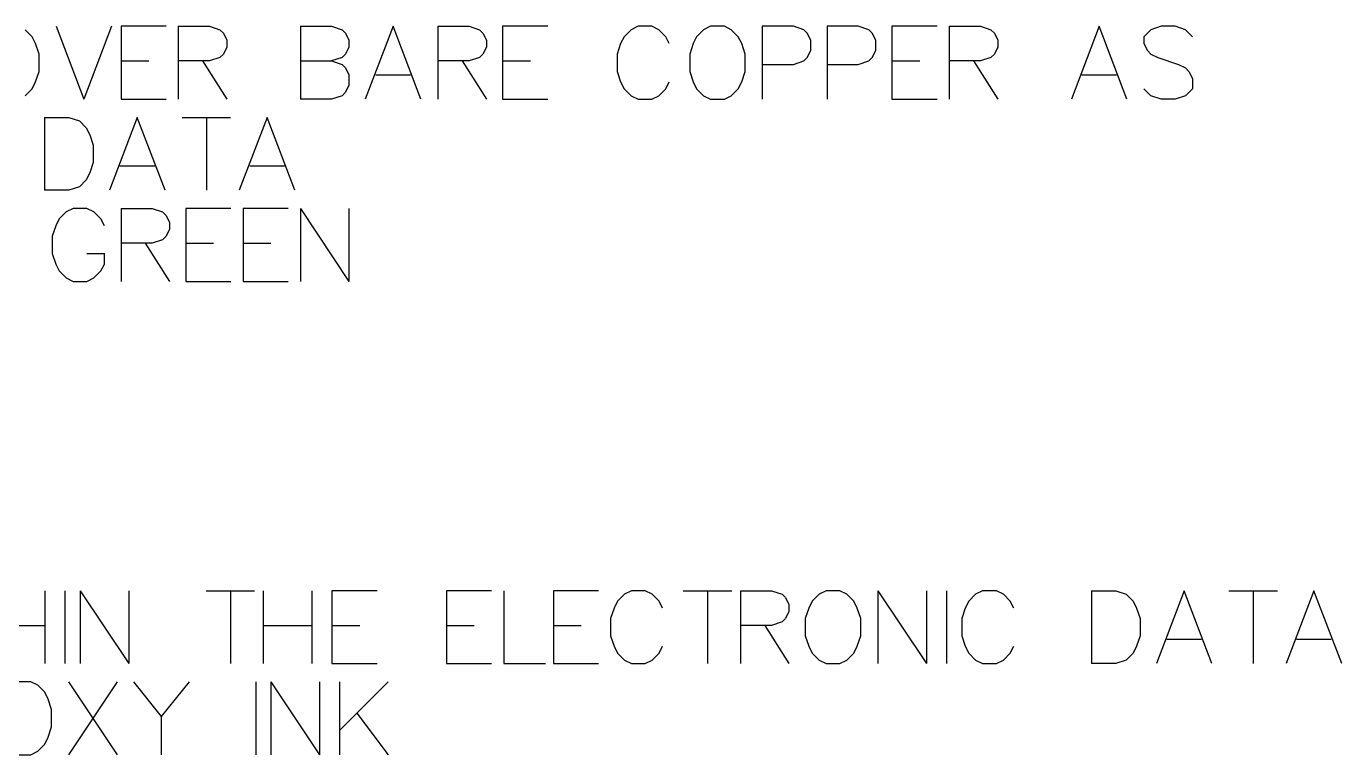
# Model space of a CAD drawing. Header units: millimetres. Extents: x 0 to 559, y 0 to 433.
# Drawn here: x 394.17 to 440.02, y 298.19 to 323.58 of the extents above; entities that cross this region are included whole.
import ezdxf

# ---------------------------------------------------------------- set-up
doc = ezdxf.new("R2010")
doc.units = ezdxf.units.MM
doc.layers.add('Mechanical7', color=56, linetype='Continuous')

msp = doc.modelspace()

# ---------------------------------------------------------------- linework, layer by layer
at = {"layer": 'Mechanical7'}
for p, q in [((394.378, 323.214), (394.136, 323.456)), ((394.499, 322.972), (394.378, 323.214)), ((395.212, 323.577), (396.18, 321.037)), ((397.147, 323.577), (396.18, 321.037)), ((399.046, 323.577), (397.474, 323.577)), ((397.474, 323.577), (397.474, 321.037)), ((399.469, 323.577), (399.469, 321.037)), ((399.469, 323.577), (400.557, 323.577)), ((400.557, 323.577), (400.92, 323.456)), ((400.92, 323.456), (401.041, 323.335)), ((401.041, 323.335), (401.162, 323.093)), ((403.725, 323.577), (403.725, 321.037)), ((403.725, 323.577), (404.814, 323.577)), ((404.814, 323.577), (405.177, 323.456)), ((405.177, 323.456), (405.297, 323.335)), ((405.297, 323.335), (405.418, 323.093)), ((406.954, 323.577), (405.987, 321.037)), ((407.922, 321.037), (406.954, 323.577)), ((408.514, 323.577), (408.514, 321.037)), ((408.514, 323.577), (409.602, 323.577)), ((409.602, 323.577), (409.965, 323.456)), ((409.965, 323.456), (410.086, 323.335)), ((410.086, 323.335), (410.207, 323.093)), ((412.347, 323.577), (410.775, 323.577)), ((410.775, 323.577), (410.775, 321.037)), ((415.008, 323.214), (414.887, 322.972)), ((415.25, 323.456), (415.008, 323.214)), ((415.492, 323.577), (415.25, 323.456)), ((415.975, 323.577), (415.492, 323.577)), ((416.217, 323.456), (415.975, 323.577)), ((416.459, 323.214), (416.217, 323.456)), ((416.58, 322.972), (416.459, 323.214)), ((417.535, 323.214), (417.414, 322.972)), ((417.777, 323.456), (417.535, 323.214)), ((418.019, 323.577), (417.777, 323.456)), ((418.503, 323.577), (418.019, 323.577)), ((418.744, 323.456), (418.503, 323.577)), ((418.986, 323.214), (418.744, 323.456)), ((419.107, 322.972), (418.986, 323.214)), ((420.909, 323.577), (419.821, 323.577)), ((419.821, 323.577), (419.821, 321.037)), ((421.272, 323.456), (420.909, 323.577)), ((421.393, 323.335), (421.272, 323.456)), ((421.514, 323.093), (421.393, 323.335)), ((423.17, 323.577), (422.082, 323.577)), ((422.082, 323.577), (422.082, 321.037)), ((423.533, 323.456), (423.17, 323.577)), ((423.654, 323.335), (423.533, 323.456)), ((423.775, 323.093), (423.654, 323.335)), ((425.915, 323.577), (424.343, 323.577)), ((424.343, 323.577), (424.343, 321.037)), ((426.339, 323.577), (426.339, 321.037)), ((426.339, 323.577), (427.427, 323.577)), ((427.427, 323.577), (427.79, 323.456)), ((427.79, 323.456), (427.911, 323.335)), ((427.911, 323.335), (428.032, 323.093)), ((431.563, 323.577), (430.595, 321.037)), ((432.53, 321.037), (431.563, 323.577)), ((433.364, 323.456), (433.123, 323.214)), ((433.123, 323.214), (433.123, 322.972)), ((433.727, 323.577), (433.364, 323.456)), ((434.211, 323.577), (433.727, 323.577)), ((434.574, 323.456), (434.211, 323.577)), ((434.816, 323.214), (434.574, 323.456)), ((394.62, 322.61), (394.499, 322.972)), ((401.162, 322.851), (401.041, 322.61)), ((401.162, 323.093), (401.162, 322.851)), ((405.418, 322.851), (405.297, 322.61)), ((405.418, 323.093), (405.418, 322.851)), ((410.207, 322.851), (410.086, 322.61)), ((410.207, 323.093), (410.207, 322.851)), ((414.887, 322.972), (414.766, 322.61)), ((417.414, 322.972), (417.293, 322.61)), ((419.228, 322.61), (419.107, 322.972)), ((421.514, 322.73), (421.514, 323.093)), ((423.775, 322.73), (423.775, 323.093)), ((428.032, 322.851), (427.911, 322.61)), ((428.032, 323.093), (428.032, 322.851)), ((433.123, 322.972), (433.244, 322.73)), ((394.62, 322.005), (394.62, 322.61)), ((397.474, 322.368), (398.441, 322.368)), ((400.557, 322.368), (399.469, 322.368)), ((400.315, 322.368), (401.162, 321.037)), ((400.92, 322.489), (400.557, 322.368)), ((401.041, 322.61), (400.92, 322.489)), ((403.725, 322.368), (404.814, 322.368)), ((405.177, 322.489), (404.814, 322.368)), ((404.814, 322.368), (405.177, 322.247)), ((405.297, 322.61), (405.177, 322.489)), ((409.602, 322.368), (408.514, 322.368)), ((409.361, 322.368), (410.207, 321.037)), ((409.965, 322.489), (409.602, 322.368)), ((410.086, 322.61), (409.965, 322.489)), ((410.775, 322.368), (411.743, 322.368)), ((414.766, 322.61), (414.766, 322.005)), ((417.293, 322.61), (417.293, 322.005)), ((419.228, 322.005), (419.228, 322.61)), ((420.909, 322.247), (421.272, 322.368)), ((421.272, 322.368), (421.393, 322.489)), ((421.393, 322.489), (421.514, 322.73)), ((423.17, 322.247), (423.533, 322.368)), ((423.533, 322.368), (423.654, 322.489)), ((423.654, 322.489), (423.775, 322.73)), ((424.343, 322.368), (425.311, 322.368)), ((427.427, 322.368), (426.339, 322.368)), ((427.185, 322.368), (428.032, 321.037)), ((427.79, 322.489), (427.427, 322.368)), ((427.911, 322.61), (427.79, 322.489)), ((433.244, 322.73), (433.364, 322.61)), ((433.364, 322.61), (433.606, 322.489)), ((433.606, 322.489), (434.332, 322.247)), ((394.499, 321.642), (394.62, 322.005)), ((405.177, 322.247), (405.297, 322.126)), ((405.297, 322.126), (405.418, 321.884)), ((405.418, 321.884), (405.418, 321.521)), ((406.35, 321.884), (407.559, 321.884)), ((414.766, 322.005), (414.887, 321.642)), ((417.293, 322.005), (417.414, 321.642)), ((419.107, 321.642), (419.228, 322.005)), ((419.821, 322.247), (420.909, 322.247)), ((422.082, 322.247), (423.17, 322.247)), ((430.958, 321.884), (432.167, 321.884)), ((434.332, 322.247), (434.574, 322.126)), ((434.574, 322.126), (434.695, 322.005)), ((434.695, 322.005), (434.816, 321.763)), ((394.136, 321.158), (394.378, 321.4)), ((394.378, 321.4), (394.499, 321.642)), ((405.418, 321.521), (405.297, 321.279)), ((414.887, 321.642), (415.008, 321.4)), ((415.008, 321.4), (415.25, 321.158)), ((416.217, 321.158), (416.459, 321.4)), ((416.459, 321.4), (416.58, 321.642)), ((417.414, 321.642), (417.535, 321.4)), ((417.535, 321.4), (417.777, 321.158)), ((418.744, 321.158), (418.986, 321.4)), ((418.986, 321.4), (419.107, 321.642)), ((433.364, 321.158), (433.123, 321.4)), ((434.816, 321.4), (434.574, 321.158)), ((434.816, 321.763), (434.816, 321.4)), ((397.474, 321.037), (399.046, 321.037)), ((404.814, 321.037), (403.725, 321.037)), ((405.177, 321.158), (404.814, 321.037)), ((405.297, 321.279), (405.177, 321.158)), ((410.775, 321.037), (412.347, 321.037)), ((415.25, 321.158), (415.492, 321.037)), ((415.492, 321.037), (415.975, 321.037)), ((415.975, 321.037), (416.217, 321.158)), ((417.777, 321.158), (418.019, 321.037)), ((418.019, 321.037), (418.503, 321.037)), ((418.503, 321.037), (418.744, 321.158)), ((424.343, 321.037), (425.915, 321.037)), ((433.727, 321.037), (433.364, 321.158)), ((434.211, 321.037), (433.727, 321.037)), ((434.574, 321.158), (434.211, 321.037)), ((394.813, 320.402), (394.813, 317.862)), ((394.813, 320.402), (395.66, 320.402)), ((395.66, 320.402), (396.022, 320.281)), ((396.022, 320.281), (396.264, 320.039)), ((396.264, 320.039), (396.385, 319.797)), ((398.042, 320.402), (397.074, 317.862)), ((399.009, 317.862), (398.042, 320.402)), ((399.602, 320.402), (401.295, 320.402)), ((400.448, 320.402), (400.448, 317.862)), ((402.565, 320.402), (401.597, 317.862)), ((403.532, 317.862), (402.565, 320.402)), ((396.385, 319.797), (396.506, 319.435)), ((396.506, 319.435), (396.506, 318.83)), ((396.506, 318.83), (396.385, 318.467)), ((397.437, 318.709), (398.647, 318.709)), ((401.96, 318.709), (403.169, 318.709)), ((396.264, 318.225), (396.022, 317.983)), ((396.385, 318.467), (396.264, 318.225)), ((395.66, 317.862), (394.813, 317.862)), ((396.022, 317.983), (395.66, 317.862)), ((395.321, 316.864), (395.2, 316.622)), ((395.563, 317.106), (395.321, 316.864)), ((395.805, 317.227), (395.563, 317.106)), ((396.288, 317.227), (395.805, 317.227)), ((396.53, 317.106), (396.288, 317.227)), ((396.772, 316.864), (396.53, 317.106)), ((396.893, 316.622), (396.772, 316.864)), ((397.474, 317.227), (397.474, 314.687)), ((397.474, 317.227), (398.562, 317.227)), ((398.562, 317.227), (398.925, 317.106)), ((398.925, 317.106), (399.046, 316.985)), ((399.046, 316.985), (399.166, 316.743)), ((401.307, 317.227), (399.735, 317.227)), ((399.735, 317.227), (399.735, 314.687)), ((403.302, 317.227), (401.73, 317.227)), ((401.73, 317.227), (401.73, 314.687)), ((403.725, 317.227), (403.725, 314.687)), ((403.725, 317.227), (405.418, 314.687)), ((405.418, 317.227), (405.418, 314.687)), ((395.2, 316.622), (395.079, 316.26)), ((399.166, 316.501), (399.046, 316.26)), ((399.166, 316.743), (399.166, 316.501)), ((395.079, 316.26), (395.079, 315.655)), ((398.562, 316.018), (397.474, 316.018)), ((398.32, 316.018), (399.166, 314.687)), ((398.925, 316.139), (398.562, 316.018)), ((399.046, 316.26), (398.925, 316.139)), ((399.735, 316.018), (400.702, 316.018)), ((401.73, 316.018), (402.698, 316.018)), ((395.079, 315.655), (395.2, 315.292)), ((396.288, 315.655), (396.893, 315.655)), ((396.893, 315.292), (396.893, 315.655)), ((395.2, 315.292), (395.321, 315.05)), ((395.321, 315.05), (395.563, 314.808)), ((396.53, 314.808), (396.772, 315.05)), ((396.772, 315.05), (396.893, 315.292)), ((395.563, 314.808), (395.805, 314.687)), ((395.805, 314.687), (396.288, 314.687)), ((396.288, 314.687), (396.53, 314.808)), ((399.735, 314.687), (401.307, 314.687)), ((401.73, 314.687), (403.302, 314.687)), ((394.814, 303.904), (394.814, 301.365)), ((395.516, 303.904), (395.516, 301.365)), ((396.048, 303.904), (396.048, 301.365)), ((396.048, 303.904), (397.741, 301.365)), ((397.741, 303.904), (397.741, 301.365)), ((400.437, 303.904), (402.13, 303.904)), ((401.284, 303.904), (401.284, 301.365)), ((402.433, 303.904), (402.433, 301.365)), ((404.126, 303.904), (404.126, 301.365)), ((406.399, 303.904), (404.827, 303.904)), ((404.827, 303.904), (404.827, 301.365)), ((410.39, 303.904), (408.818, 303.904)), ((408.818, 303.904), (408.818, 301.365)), ((410.813, 303.904), (410.813, 301.365)), ((414.114, 303.904), (412.542, 303.904)), ((412.542, 303.904), (412.542, 301.365)), ((414.779, 303.542), (414.658, 303.3)), ((415.021, 303.783), (414.779, 303.542)), ((415.263, 303.904), (415.021, 303.783)), ((415.747, 303.904), (415.263, 303.904)), ((415.988, 303.783), (415.747, 303.904)), ((416.23, 303.542), (415.988, 303.783)), ((416.351, 303.3), (416.23, 303.542)), ((417.065, 303.904), (418.758, 303.904)), ((417.911, 303.904), (417.911, 301.365)), ((419.06, 303.904), (419.06, 301.365)), ((419.06, 303.904), (420.148, 303.904)), ((420.148, 303.904), (420.511, 303.783)), ((420.511, 303.783), (420.632, 303.663)), ((420.632, 303.663), (420.753, 303.421)), ((421.563, 303.542), (421.442, 303.3)), ((421.805, 303.783), (421.563, 303.542)), ((422.047, 303.904), (421.805, 303.783)), ((422.531, 303.904), (422.047, 303.904)), ((422.772, 303.783), (422.531, 303.904)), ((423.014, 303.542), (422.772, 303.783)), ((423.135, 303.3), (423.014, 303.542)), ((423.849, 303.904), (423.849, 301.365)), ((423.849, 303.904), (425.542, 301.365)), ((425.542, 303.904), (425.542, 301.365)), ((426.243, 303.904), (426.243, 301.365)), ((427.017, 303.542), (426.896, 303.3)), ((427.259, 303.783), (427.017, 303.542)), ((427.501, 303.904), (427.259, 303.783)), ((427.984, 303.904), (427.501, 303.904)), ((428.226, 303.783), (427.984, 303.904)), ((428.468, 303.542), (428.226, 303.783)), ((428.589, 303.3), (428.468, 303.542)), ((431.298, 303.904), (431.298, 301.365)), ((431.298, 303.904), (432.144, 303.904)), ((432.144, 303.904), (432.507, 303.783)), ((432.507, 303.783), (432.749, 303.542)), ((432.749, 303.542), (432.87, 303.3)), ((434.527, 303.904), (433.559, 301.365)), ((435.494, 301.365), (434.527, 303.904)), ((436.086, 303.904), (437.779, 303.904)), ((436.933, 303.904), (436.933, 301.365)), ((439.049, 303.904), (438.082, 301.365)), ((440.017, 301.365), (439.049, 303.904)), ((414.658, 303.3), (414.537, 302.937)), ((420.753, 303.179), (420.632, 302.937)), ((420.753, 303.421), (420.753, 303.179)), ((421.442, 303.3), (421.321, 302.937)), ((423.256, 302.937), (423.135, 303.3)), ((426.896, 303.3), (426.775, 302.937)), ((432.87, 303.3), (432.991, 302.937)), ((393.121, 302.695), (394.814, 302.695)), ((402.433, 302.695), (404.126, 302.695)), ((404.827, 302.695), (405.794, 302.695)), ((408.818, 302.695), (409.785, 302.695)), ((412.542, 302.695), (413.51, 302.695)), ((414.537, 302.937), (414.537, 302.332)), ((420.148, 302.695), (419.06, 302.695)), ((419.907, 302.695), (420.753, 301.365)), ((420.511, 302.816), (420.148, 302.695)), ((420.632, 302.937), (420.511, 302.816)), ((421.321, 302.937), (421.321, 302.332)), ((423.256, 302.332), (423.256, 302.937)), ((426.775, 302.937), (426.775, 302.332)), ((432.991, 302.937), (432.991, 302.332)), ((414.537, 302.332), (414.658, 301.97)), ((421.321, 302.332), (421.442, 301.97)), ((423.135, 301.97), (423.256, 302.332)), ((426.775, 302.332), (426.896, 301.97)), ((432.991, 302.332), (432.87, 301.97)), ((433.922, 302.211), (435.131, 302.211)), ((438.445, 302.211), (439.654, 302.211)), ((414.658, 301.97), (414.779, 301.728)), ((414.779, 301.728), (415.021, 301.486)), ((415.988, 301.486), (416.23, 301.728)), ((416.23, 301.728), (416.351, 301.97)), ((421.442, 301.97), (421.563, 301.728)), ((421.563, 301.728), (421.805, 301.486)), ((422.772, 301.486), (423.014, 301.728)), ((423.014, 301.728), (423.135, 301.97)), ((426.896, 301.97), (427.017, 301.728)), ((427.017, 301.728), (427.259, 301.486)), ((428.226, 301.486), (428.468, 301.728)), ((428.468, 301.728), (428.589, 301.97)), ((432.749, 301.728), (432.507, 301.486)), ((432.87, 301.97), (432.749, 301.728)), ((404.827, 301.365), (406.399, 301.365)), ((408.818, 301.365), (410.39, 301.365)), ((410.813, 301.365), (412.264, 301.365)), ((412.542, 301.365), (414.114, 301.365)), ((415.021, 301.486), (415.263, 301.365)), ((415.263, 301.365), (415.747, 301.365)), ((415.747, 301.365), (415.988, 301.486)), ((421.805, 301.486), (422.047, 301.365)), ((422.047, 301.365), (422.531, 301.365)), ((422.531, 301.365), (422.772, 301.486)), ((427.259, 301.486), (427.501, 301.365)), ((427.501, 301.365), (427.984, 301.365)), ((427.984, 301.365), (428.226, 301.486)), ((432.144, 301.365), (431.298, 301.365)), ((432.507, 301.486), (432.144, 301.365)), ((394.331, 300.729), (393.847, 300.729)), ((394.572, 300.608), (394.331, 300.729)), ((394.814, 300.367), (394.572, 300.608)), ((394.935, 300.125), (394.814, 300.367)), ((395.649, 300.729), (397.342, 298.19)), ((397.342, 300.729), (395.649, 298.19)), ((397.91, 300.729), (398.877, 299.52)), ((399.845, 300.729), (398.877, 299.52)), ((402.167, 300.729), (402.167, 298.19)), ((402.699, 300.729), (402.699, 298.19)), ((402.699, 300.729), (404.392, 298.19)), ((404.392, 300.729), (404.392, 298.19)), ((405.093, 300.729), (405.093, 298.19)), ((406.786, 300.729), (405.093, 299.036)), ((395.056, 299.762), (394.935, 300.125)), ((395.056, 299.157), (395.056, 299.762)), ((398.877, 299.52), (398.877, 298.19)), ((405.698, 299.641), (406.786, 298.19)), ((394.935, 298.795), (395.056, 299.157)), ((394.572, 298.311), (394.814, 298.553)), ((394.814, 298.553), (394.935, 298.795)), ((393.847, 298.19), (394.331, 298.19)), ((394.331, 298.19), (394.572, 298.311))]:
    msp.add_line(p, q, dxfattribs=at)

doc.saveas('drawing.dxf')
